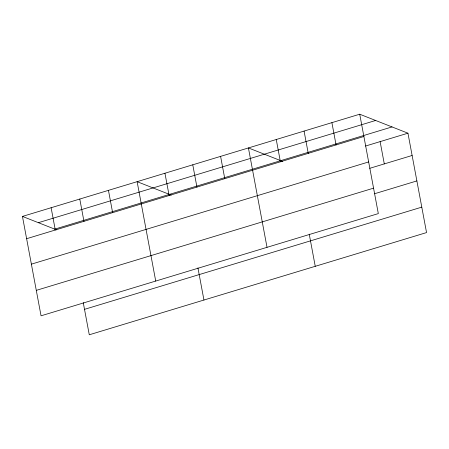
<?xml version="1.0" encoding="UTF-8"?>
<svg xmlns="http://www.w3.org/2000/svg" width="449" height="449" viewBox="0 0 449 449"><rect width="100%" height="100%" fill="white"/><g stroke="black" fill="none" stroke-linecap="round" stroke-linejoin="round"><path stroke-width="0.67" d="M359.722 114.214L378.322 213.601L41.05 315.81L22.45 216.418L359.722 114.214L407.95 133.19L426.55 232.582L89.278 334.786L83.256 302.62M38.367 222.682L375.639 120.472M54.761 229.136L392.033 126.927M26.62 238.705L363.892 136.496M365.548 146.037L407.95 133.19M31.385 264.152L368.657 161.943M369.718 168.324L412.12 155.477M36.29 290.368L373.562 188.159M374.483 193.766L416.88 180.919M84.513 309.344L421.791 207.135M282.573 161.376L248.42 147.94L267.026 247.332M171.271 195.107L137.125 181.671L155.724 281.063M22.45 216.418L56.596 229.854M380.123 141.62L384.293 163.907M331.901 122.644L336.071 144.932M304.074 131.074L308.244 153.362M309.232 234.142L315.249 266.308M276.247 139.51L280.417 161.797M220.599 156.375L224.769 178.657M192.773 164.805L196.943 187.093M197.93 267.868L203.947 300.039M164.946 173.235L169.121 195.523M108.456 190.359L112.626 212.641M79.787 199.047L83.957 221.329M51.119 207.735L55.289 230.017"/></g></svg>
